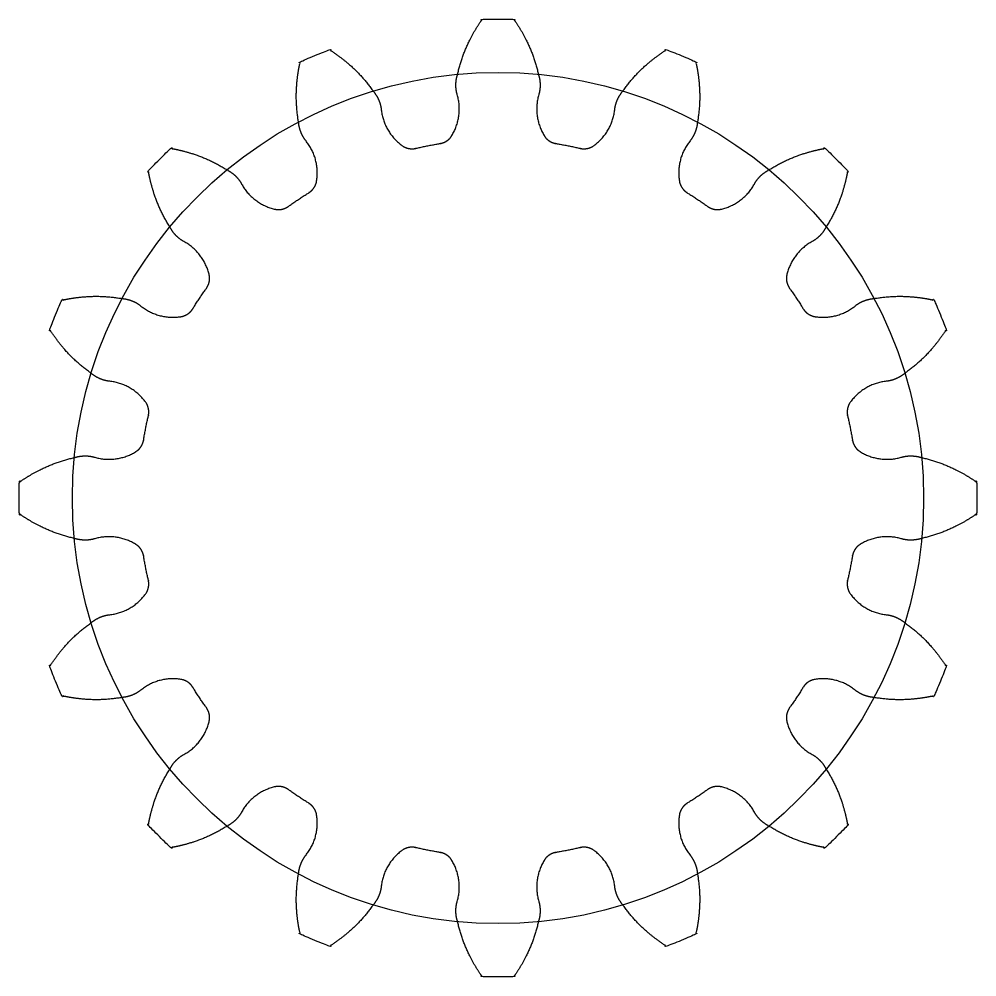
# Model space of a CAD drawing. Header units: centimetres. Extents: x 14.5 to 42.7, y 7.6 to 35.7.
import ezdxf

# ---------------------------------------------------------------- set-up
doc = ezdxf.new("R2010")
doc.units = ezdxf.units.CM
doc.layers.add('schita', color=7, linetype='Continuous')

# ---------------------------------------------------------------- blocks, each defined once
blk = doc.blocks.new('dinte')
at = {"layer": 'schita'}
blk.add_rational_spline([(-2.058, -2.156), (-1.94, -2.132), (-1.822, -2.111), (-1.704, -2.092), (-1.558, -2.068), (-1.435, -1.986), (-1.358, -1.86), (-1.133, -1.493), (-1.076, -1.067), (-1.197, -0.655), (-1.246, -0.486), (-1.25, -0.311), (-1.209, -0.141), (-1.16, 0.063), (-1, 0.664), (-0.704, 1.212), (-0.468, 1.555), (-0.156, 1.565), (0.156, 1.565), (0.468, 1.555), (0.704, 1.212), (1, 0.664), (1.16, 0.063), (1.209, -0.141), (1.25, -0.311), (1.246, -0.486), (1.197, -0.655), (1.076, -1.067), (1.133, -1.493), (1.358, -1.86), (1.435, -1.986), (1.558, -2.068), (1.704, -2.092), (1.822, -2.111), (1.94, -2.132), (2.058, -2.156)], [1, 0.999903080365, 0.999903080365, 1, 0.939565436942, 0.939565436942, 1, 0.942794079419, 0.942794079419, 1, 0.977601029412, 0.977601029412, 1, 1, 1, 1, 1, 0.999630948156, 0.999630948156, 1, 1, 1, 1, 1, 0.977601029412, 0.977601029412, 1, 0.942794079419, 0.942794079419, 1, 0.939565436942, 0.939565436942, 1, 0.999903080365, 0.999903080365, 1], degree=3, knots=[0, 0, 0, 0, 0.034104, 0.034104, 0.034104, 0.892267, 0.892267, 0.892267, 1.726845, 1.726845, 1.726845, 2.246755, 2.246755, 2.246755, 2.87323, 4.112421, 4.112421, 4.112421, 4.178972, 4.178972, 4.178972, 5.418163, 6.044638, 6.044638, 6.044638, 6.564548, 6.564548, 6.564548, 7.399126, 7.399126, 7.399126, 8.257289, 8.257289, 8.257289, 8.291393, 8.291393, 8.291393, 8.291393], dxfattribs=at)
blk = doc.blocks.new('*U12')
at = {"layer": 'schita'}
blk.add_blockref('dinte', (0, 0.297), dxfattribs=at)
blk = doc.blocks.new('*U13')
at = {"layer": 'schita', "color": 0, "linetype": 'ByBlock', "lineweight": -2, "transparency": 16777216}
blk.add_blockref('*U12', (28.609, 33.861), dxfattribs=at)
for p, rotation in [((23.939, 32.932), 22.50000000000002), ((33.279, 32.932), 337.5000000000001), ((19.98, 30.286), 45.00000000000003), ((37.238, 30.286), 315), ((17.334, 26.327), 67.50000000000003), ((39.883, 26.327), 292.4999999999999), ((16.406, 21.657), 90.00000000000001), ((40.812, 21.657), 270.0000000000001), ((17.334, 16.987), 112.5), ((39.883, 16.987), 247.5), ((19.98, 13.028), 135), ((37.238, 13.028), 225), ((23.939, 10.383), 157.5), ((33.279, 10.383), 202.5), ((28.609, 9.454), 180)]:
    blk.add_blockref('*U12', p, dxfattribs=dict(at, rotation=rotation))

msp = doc.modelspace()

# ---------------------------------------------------------------- linework, layer by layer
at = {"layer": 'schita'}
msp.add_line((29.834, 34.097), (29.834, 34.097), dxfattribs=at)
msp.add_line((29.834, 34.097), (29.834, 34.097), dxfattribs=at)
msp.add_circle((28.609, 21.657), 12.5, dxfattribs=at)

# ---------------------------------------------------------------- block references
msp.add_blockref('*U13', (0, 0), dxfattribs=at)

doc.saveas('drawing.dxf')
